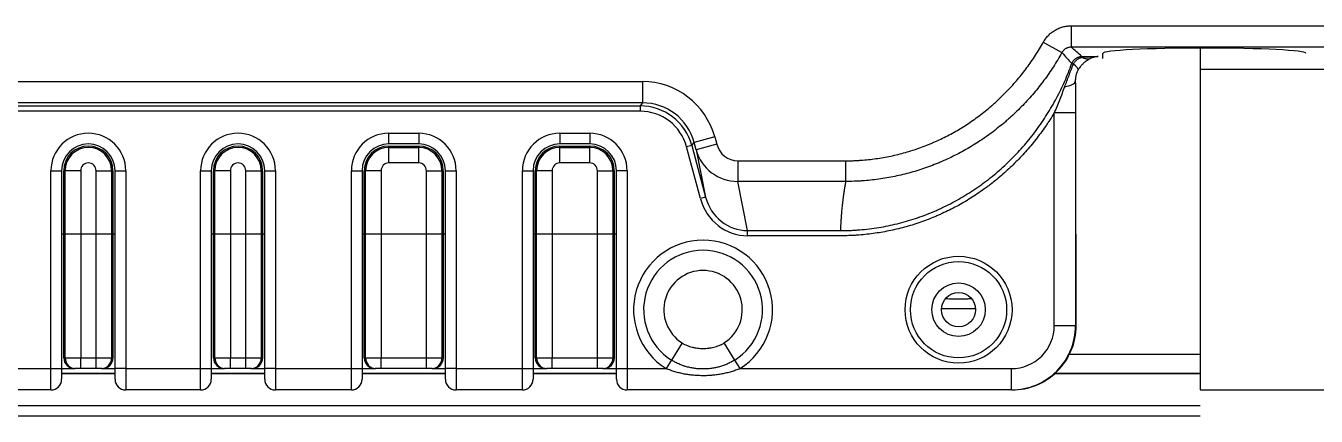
# Model space of a CAD drawing. Header units: millimetres. Extents: x -36 to 4467, y 2 to 3322.
# Drawn here: x 231.3 to 352, y 1399.9 to 1436.4 of the extents above; entities that cross this region are included whole.
import ezdxf

# ---------------------------------------------------------------- set-up
doc = ezdxf.new("R2010")
doc.units = ezdxf.units.MM

msp = doc.modelspace()

# ---------------------------------------------------------------- linework, layer by layer
for p, q in [((329.11, 1436.41), (329.11, 1434.41)), ((329.11, 1436.41), (354.03, 1436.41)), ((326.5, 1434.87), (328.24, 1433.9)), ((354.03, 1434.41), (329.11, 1434.41)), ((341.17, 1434.32), (341.17, 1432.36)), ((332.07, 1433.36), (332.07, 1433.83)), ((341.17, 1432.36), (341.17, 1402.36)), ((341.17, 1432.36), (347.17, 1432.36)), ((347.17, 1432.36), (353.17, 1432.36)), ((218.14, 1431.2), (289, 1431.2)), ((289, 1431.2), (289, 1429.21)), ((289, 1429.21), (218.14, 1429.21)), ((289, 1429.21), (288.78, 1428.92)), ((218.36, 1428.92), (288.78, 1428.92)), ((288.78, 1428.42), (218.36, 1428.42)), ((288.78, 1428.92), (288.78, 1428.42)), ((329.51, 1428.26), (327.52, 1428.26)), ((327.52, 1408.36), (327.52, 1428.26)), ((329.51, 1428.26), (329.51, 1408.36)), ((265.27, 1425.36), (265.27, 1426.36)), ((265.27, 1426.36), (268.07, 1426.36)), ((268.07, 1426.36), (268.07, 1425.36)), ((281.27, 1426.36), (281.27, 1425.36)), ((281.27, 1426.36), (284.07, 1426.36)), ((284.07, 1426.36), (284.07, 1425.36)), ((295.77, 1426.02), (293.83, 1425.5)), ((295.77, 1426.02), (295.95, 1425.33)), ((268.07, 1425.36), (265.27, 1425.36)), ((265.27, 1425.16), (268.07, 1425.16)), ((265.27, 1425.02), (265.27, 1425.16)), ((265.27, 1425.02), (268.07, 1425.02)), ((265.27, 1423.58), (265.27, 1425.02)), ((268.07, 1425.16), (268.07, 1425.02)), ((268.07, 1423.58), (268.07, 1425.02)), ((284.07, 1425.36), (281.27, 1425.36)), ((281.27, 1425.16), (284.07, 1425.16)), ((281.27, 1425.02), (281.27, 1425.16)), ((281.27, 1425.02), (284.07, 1425.02)), ((281.27, 1423.58), (281.27, 1425.02)), ((284.07, 1425.16), (284.07, 1425.02)), ((284.07, 1423.58), (284.07, 1425.02)), ((293.61, 1425.21), (293.13, 1425.08)), ((294.42, 1420.25), (293.13, 1425.08)), ((293.61, 1425.21), (293.83, 1425.5)), ((293.61, 1425.21), (294.91, 1420.38)), ((294.02, 1424.81), (293.83, 1425.5)), ((295.95, 1425.33), (294.02, 1424.81)), ((294.02, 1424.81), (294.91, 1420.38)), ((268.07, 1423.58), (265.27, 1423.58)), ((284.07, 1423.58), (281.27, 1423.58)), ((297.91, 1423.78), (297.91, 1421.85)), ((297.91, 1423.78), (308.01, 1423.78)), ((308.01, 1423.78), (308.01, 1421.85)), ((233.67, 1422.86), (234.67, 1422.86)), ((233.67, 1404.36), (233.67, 1422.86)), ((234.67, 1422.86), (234.67, 1404.36)), ((234.87, 1405.36), (234.87, 1422.86)), ((234.87, 1422.86), (235, 1422.86)), ((235, 1405.36), (235, 1422.86)), ((236.45, 1422.86), (235, 1422.86)), ((236.45, 1422.86), (236.45, 1405.36)), ((237.89, 1422.86), (239.34, 1422.86)), ((237.89, 1405.36), (237.89, 1422.86)), ((239.34, 1422.86), (239.47, 1422.86)), ((239.34, 1422.86), (239.34, 1405.36)), ((239.47, 1422.86), (239.47, 1405.36)), ((239.67, 1404.36), (239.67, 1422.86)), ((239.67, 1422.86), (240.67, 1422.86)), ((240.67, 1422.86), (240.67, 1404.36)), ((247.67, 1422.86), (248.67, 1422.86)), ((247.67, 1404.36), (247.67, 1422.86)), ((248.67, 1422.86), (248.67, 1404.36)), ((248.87, 1422.86), (249, 1422.86)), ((248.87, 1405.36), (248.87, 1422.86)), ((249, 1405.36), (249, 1422.86)), ((250.45, 1422.86), (249, 1422.86)), ((250.45, 1422.86), (250.45, 1405.36)), ((251.89, 1422.86), (253.34, 1422.86)), ((251.89, 1405.36), (251.89, 1422.86)), ((253.34, 1422.86), (253.47, 1422.86)), ((253.34, 1422.86), (253.34, 1405.36)), ((253.47, 1422.86), (253.47, 1405.36)), ((253.67, 1404.36), (253.67, 1422.86)), ((253.67, 1422.86), (254.67, 1422.86)), ((254.67, 1422.86), (254.67, 1404.36)), ((261.77, 1422.86), (262.77, 1422.86)), ((261.77, 1404.36), (261.77, 1422.86)), ((262.77, 1422.86), (262.77, 1404.36)), ((262.97, 1405.36), (262.97, 1422.86)), ((262.97, 1422.86), (263.1, 1422.86)), ((263.1, 1405.36), (263.1, 1422.86)), ((264.55, 1422.86), (263.1, 1422.86)), ((264.55, 1422.86), (264.55, 1405.36)), ((268.79, 1405.36), (268.79, 1422.86)), ((268.79, 1422.86), (270.24, 1422.86)), ((270.37, 1422.86), (270.24, 1422.86)), ((270.24, 1422.86), (270.24, 1405.36)), ((270.37, 1422.86), (270.37, 1405.36)), ((270.57, 1404.36), (270.57, 1422.86)), ((270.57, 1422.86), (271.57, 1422.86)), ((271.57, 1422.86), (271.57, 1404.36)), ((277.77, 1422.86), (278.77, 1422.86)), ((277.77, 1404.36), (277.77, 1422.86)), ((278.77, 1422.86), (278.77, 1404.36)), ((278.97, 1422.86), (279.1, 1422.86)), ((278.97, 1405.36), (278.97, 1422.86)), ((279.1, 1405.36), (279.1, 1422.86)), ((280.55, 1422.86), (279.1, 1422.86)), ((280.55, 1422.86), (280.55, 1405.36)), ((284.79, 1422.86), (286.24, 1422.86)), ((284.79, 1405.36), (284.79, 1422.86)), ((286.37, 1422.86), (286.24, 1422.86)), ((286.24, 1422.86), (286.24, 1405.36)), ((286.37, 1422.86), (286.37, 1405.36)), ((286.57, 1404.36), (286.57, 1422.86)), ((287.57, 1422.86), (286.57, 1422.86)), ((287.57, 1422.86), (287.57, 1404.36)), ((298.83, 1417.26), (297.91, 1421.85)), ((308.01, 1421.85), (297.91, 1421.85)), ((294.91, 1420.38), (294.42, 1420.25)), ((298.83, 1416.78), (298.83, 1417.26)), ((298.83, 1417.26), (307.56, 1417.26)), ((239.67, 1416.91), (234.67, 1416.91)), ((253.67, 1416.91), (248.67, 1416.91)), ((270.57, 1416.91), (262.77, 1416.91)), ((286.57, 1416.91), (278.77, 1416.91)), ((307.56, 1416.78), (298.83, 1416.78)), ((329.57, 1408.36), (329.57, 1416.91)), ((320.17, 1409.93), (316.97, 1409.93)), ((329.51, 1408.36), (327.52, 1408.36)), ((329.57, 1408.36), (329.51, 1408.36)), ((292.72, 1406.75), (291.71, 1405.15)), ((297.63, 1405.15), (296.63, 1406.75)), ((234.87, 1405.36), (235, 1405.36)), ((235, 1405.36), (236.45, 1405.36)), ((236.45, 1404.36), (236.45, 1405.36)), ((236.45, 1405.36), (237.89, 1405.36)), ((237.89, 1404.36), (237.89, 1405.36)), ((237.89, 1405.36), (239.34, 1405.36)), ((239.34, 1405.36), (239.47, 1405.36)), ((248.87, 1405.36), (249, 1405.36)), ((249, 1405.36), (250.45, 1405.36)), ((250.45, 1404.36), (250.45, 1405.36)), ((250.45, 1405.36), (251.89, 1405.36)), ((251.89, 1405.36), (253.34, 1405.36)), ((251.89, 1404.36), (251.89, 1405.36)), ((253.34, 1405.36), (253.47, 1405.36)), ((262.97, 1405.36), (263.1, 1405.36)), ((263.1, 1405.36), (264.55, 1405.36)), ((264.55, 1404.36), (264.55, 1405.36)), ((264.55, 1405.36), (268.79, 1405.36)), ((268.79, 1404.36), (268.79, 1405.36)), ((268.79, 1405.36), (270.24, 1405.36)), ((270.24, 1405.36), (270.37, 1405.36)), ((278.97, 1405.36), (279.1, 1405.36)), ((279.1, 1405.36), (280.55, 1405.36)), ((280.55, 1405.36), (284.79, 1405.36)), ((280.55, 1404.36), (280.55, 1405.36)), ((284.79, 1404.36), (284.79, 1405.36)), ((284.79, 1405.36), (286.24, 1405.36)), ((286.24, 1405.36), (286.37, 1405.36)), ((298.14, 1404.36), (297.63, 1405.15)), ((328.95, 1405.71), (341.17, 1405.71)), ((226.67, 1404.36), (233.67, 1404.36)), ((233.67, 1404.36), (234.67, 1404.36)), ((233.67, 1402.36), (233.67, 1404.36)), ((234.67, 1404.36), (235.91, 1404.36)), ((234.67, 1404.36), (234.67, 1403.36)), ((239.68, 1403.91), (234.68, 1403.91)), ((234.68, 1403.91), (239.68, 1403.91)), ((235.97, 1404.36), (235.91, 1404.36)), ((236.45, 1404.36), (235.97, 1404.36)), ((237.89, 1404.36), (236.45, 1404.36)), ((238.38, 1404.36), (237.89, 1404.36)), ((238.44, 1404.36), (238.38, 1404.36)), ((238.44, 1404.36), (239.67, 1404.36)), ((239.67, 1403.36), (239.67, 1404.36)), ((240.67, 1404.36), (239.67, 1404.36)), ((240.67, 1404.36), (240.67, 1402.36)), ((240.67, 1404.36), (247.67, 1404.36)), ((247.67, 1404.36), (248.67, 1404.36)), ((247.67, 1402.36), (247.67, 1404.36)), ((248.67, 1404.36), (249.91, 1404.36)), ((248.67, 1404.36), (248.67, 1403.36)), ((248.67, 1403.91), (253.68, 1403.91)), ((253.68, 1403.91), (248.68, 1403.91)), ((249.97, 1404.36), (249.91, 1404.36)), ((250.45, 1404.36), (249.97, 1404.36)), ((251.89, 1404.36), (250.45, 1404.36)), ((252.38, 1404.36), (251.89, 1404.36)), ((252.44, 1404.36), (252.38, 1404.36)), ((252.44, 1404.36), (253.67, 1404.36)), ((253.67, 1403.36), (253.67, 1404.36)), ((254.67, 1404.36), (253.67, 1404.36)), ((254.67, 1404.36), (254.67, 1402.36)), ((254.67, 1404.36), (261.77, 1404.36)), ((261.77, 1404.36), (262.77, 1404.36)), ((261.77, 1402.36), (261.77, 1404.36)), ((262.77, 1404.36), (264.01, 1404.36)), ((262.77, 1404.36), (262.77, 1403.36)), ((270.57, 1403.91), (262.78, 1403.91)), ((262.78, 1403.91), (270.57, 1403.91)), ((264.07, 1404.36), (264.01, 1404.36)), ((264.55, 1404.36), (264.07, 1404.36)), ((268.79, 1404.36), (264.55, 1404.36)), ((269.28, 1404.36), (268.79, 1404.36)), ((269.34, 1404.36), (269.28, 1404.36)), ((269.34, 1404.36), (270.57, 1404.36)), ((270.57, 1403.36), (270.57, 1404.36)), ((271.57, 1404.36), (270.57, 1404.36)), ((271.57, 1404.36), (271.57, 1402.36)), ((271.57, 1404.36), (277.77, 1404.36)), ((277.77, 1404.36), (278.77, 1404.36)), ((277.77, 1402.36), (277.77, 1404.36)), ((278.77, 1404.36), (280.01, 1404.36)), ((278.77, 1404.36), (278.77, 1403.36)), ((286.57, 1403.91), (278.77, 1403.91)), ((278.77, 1403.91), (286.57, 1403.91)), ((280.07, 1404.36), (280.01, 1404.36)), ((280.55, 1404.36), (280.07, 1404.36)), ((284.79, 1404.36), (280.55, 1404.36)), ((285.28, 1404.36), (284.79, 1404.36)), ((285.34, 1404.36), (285.28, 1404.36)), ((285.34, 1404.36), (286.57, 1404.36)), ((286.57, 1403.36), (286.57, 1404.36)), ((286.57, 1404.36), (287.57, 1404.36)), ((287.57, 1404.36), (287.57, 1402.36)), ((287.57, 1404.36), (291.21, 1404.36)), ((298.14, 1404.36), (323.51, 1404.36)), ((323.51, 1402.36), (323.51, 1404.36)), ((341.16, 1403.91), (327.59, 1403.91)), ((327.59, 1403.91), (341.16, 1403.91)), ((233.67, 1402.36), (226.67, 1402.36)), ((247.67, 1402.36), (240.67, 1402.36)), ((261.77, 1402.36), (254.67, 1402.36)), ((277.77, 1402.36), (271.57, 1402.36)), ((323.51, 1402.36), (287.57, 1402.36)), ((323.51, 1402.36), (323.56, 1402.36)), ((341.17, 1402.36), (347.17, 1402.36)), ((347.17, 1402.36), (353.17, 1402.36)), ((-9.43, 1400.91), (341.16, 1400.91)), ((341.16, 1399.91), (-9.43, 1399.91))]:
    msp.add_line(p, q)
for radius in [5, 4.5, 2.5, 1.6]:
    msp.add_circle((318.57, 1409.86), radius)
for centre, radius, start, end in [((237.17, 1422.86), 3.5, 0, 180), ((251.17, 1422.86), 3.5, 0, 180), ((265.27, 1422.86), 3.5, 90, 180), ((268.07, 1422.86), 3.5, 0, 90), ((281.27, 1422.86), 3.5, 90, 180), ((284.07, 1422.86), 3.5, 0, 90), ((237.17, 1422.86), 2.5, 0, 180), ((237.17, 1422.86), 2.3, 0, 180), ((237.17, 1422.86), 2.17, 0, 180), ((251.17, 1422.86), 2.5, 0, 180), ((251.17, 1422.86), 2.3, 0, 180), ((251.17, 1422.86), 2.17, 0, 180), ((265.27, 1422.86), 2.5, 90, 180), ((265.27, 1422.86), 2.3, 90, 180), ((265.27, 1422.86), 2.17, 90, 180), ((268.07, 1422.86), 2.5, 0, 90), ((268.07, 1422.86), 2.3, 0, 90), ((268.07, 1422.86), 2.17, 0, 90), ((281.27, 1422.86), 2.5, 90, 180), ((281.27, 1422.86), 2.3, 90, 180), ((281.27, 1422.86), 2.17, 90, 180), ((284.07, 1422.86), 2.5, 0, 90), ((284.07, 1422.86), 2.3, 0, 90), ((284.07, 1422.86), 2.17, 0, 90), ((237.17, 1422.86), 0.72, 0, 180), ((251.17, 1422.86), 0.72, 0, 180), ((265.27, 1422.86), 0.72, 90, 180), ((268.07, 1422.86), 0.72, 0, 90), ((281.27, 1422.86), 0.72, 90, 180), ((284.07, 1422.86), 0.72, 0, 90), ((294.67, 1409.86), 6.5, 302.2042, 237.7958), ((294.67, 1409.86), 5.56, 302.2042, 237.7958), ((294.67, 1409.86), 3.67, 302.2044, 237.7958), ((233.67, 1403.36), 1, 270, 0), ((240.67, 1403.36), 1, 180, 270), ((247.67, 1403.36), 1, 270, 0), ((254.67, 1403.36), 1, 180, 270), ((261.77, 1403.36), 1, 270, 0), ((271.57, 1403.36), 1, 180, 270), ((277.77, 1403.36), 1, 270, 0), ((287.57, 1403.36), 1, 180, 270)]:
    msp.add_arc(centre, radius, start, end)
for centre, major_axis, ratio, start_param, end_param in [((341.57, 1433.83), (-9.5, 0), 0.052408, 3.141593, 6.283185), ((328.03, 1433.29), (1.73, -1), 0.164153, 0.07224, 0.834639), ((330.1, 1433.04), (0, -0.5), 0.000002, 2.58536, 3.089233), ((289, 1424.2), (4.26, 5.55), 0.999758, 5.628804, 6.937567), ((327.49, 1431.19), (2, 0.03), 0.283131, 5.240147, 6.228589), ((289, 1424.2), (3.05, 3.97), 0.999565, 5.628804, 6.937567), ((288.78, 1423.92), (3.04, 3.97), 0.999806, 5.628804, 6.937567), ((288.78, 1423.92), (2.74, 3.57), 0.999758, 5.628804, 6.937567), ((297.88, 1425.86), (-0.79, 3.92), 0.999352, 1.637049, 2.950536), ((297.88, 1425.86), (0.41, -2.03), 0.964628, 4.778641, 6.092129), ((298.77, 1421.43), (0.92, -4.57), 0.964628, 4.778641, 6.092129), ((298.77, 1421.43), (-0.82, 4.1), 0.956321, 1.637049, 2.950536), ((323.51, 1408.36), (-6, 0), 0.999542, 1.570796, 3.141593), ((323.51, 1408.36), (-4.01, 0), 0.99863, 1.570796, 3.141593), ((323.56, 1408.36), (-6.01, 0), 0.99863, 1.570796, 3.141593), ((235.91, 1405.36), (-1.04, 0), 0.965926, 0, 1.570796), ((235.97, 1405.36), (0, -1), 0.965926, 4.712389, 6.283185), ((238.38, 1405.36), (0, -1), 0.965926, 0, 1.570796), ((238.44, 1405.36), (-1.04, 0), 0.965926, 1.570796, 3.141593), ((249.91, 1405.36), (-1.04, 0), 0.965926, 0, 1.570796), ((249.97, 1405.36), (0, -1), 0.965926, 4.712389, 6.283185), ((252.38, 1405.36), (0, -1), 0.965926, 0, 1.570796), ((252.44, 1405.36), (-1.04, 0), 0.965926, 1.570796, 3.141593), ((264.01, 1405.36), (-1.04, 0), 0.965926, 0, 1.570796), ((264.07, 1405.36), (0, -1), 0.965926, 4.712389, 6.283185), ((269.28, 1405.36), (0, -1), 0.965926, 0, 1.570796), ((269.34, 1405.36), (-1.04, 0), 0.965926, 1.570796, 3.141593), ((280.01, 1405.36), (-1.04, 0), 0.965926, 0, 1.570796), ((280.07, 1405.36), (0, -1), 0.965926, 4.712389, 6.283185), ((285.28, 1405.36), (0, -1), 0.965926, 0, 1.570796), ((285.34, 1405.36), (-1.04, 0), 0.965926, 1.570796, 3.141593), ((291.21, 1404.36), (-0.533, -0.846), 0.000002, 3.482927, 4.71239)]:
    msp.add_ellipse(centre, major_axis=major_axis, ratio=ratio, start_param=start_param, end_param=end_param)
for points, knots in [([(326.5, 1434.87), (326.51, 1434.9), (326.53, 1434.93), (326.57, 1434.99), (326.58, 1435.02), (326.64, 1435.1), (326.68, 1435.15), (326.79, 1435.31), (326.88, 1435.41), (327.02, 1435.55), (327.07, 1435.6), (327.14, 1435.67), (327.16, 1435.69), (327.22, 1435.73), (327.24, 1435.75), (327.37, 1435.85), (327.48, 1435.93), (327.65, 1436.03), (327.71, 1436.06), (327.83, 1436.12), (327.89, 1436.15), (328.08, 1436.22), (328.2, 1436.27), (328.45, 1436.34), (328.58, 1436.36), (328.75, 1436.38), (328.78, 1436.39), (328.85, 1436.39), (328.95, 1436.4), (329.05, 1436.41), (329.11, 1436.41)], [0, 0, 0, 0, 0.03125, 0.03125, 0.0625, 0.0625, 0.125, 0.125, 0.25, 0.25, 0.3125, 0.3125, 0.34375, 0.34375, 0.375, 0.375, 0.5, 0.5, 0.5625, 0.5625, 0.625, 0.625, 0.75, 0.75, 0.875, 0.875, 0.90625, 0.90625, 0.9375, 1, 1, 1, 1]), ([(308.01, 1423.78), (308.25, 1423.78), (308.49, 1423.79), (308.84, 1423.8), (308.96, 1423.81), (309.2, 1423.82), (309.32, 1423.83), (309.91, 1423.87), (310.38, 1423.92), (311.31, 1424.05), (312.23, 1424.21), (313.6, 1424.55), (314.49, 1424.83), (315.16, 1425.07), (315.38, 1425.16), (315.65, 1425.26), (315.71, 1425.29), (315.82, 1425.33), (315.87, 1425.35), (316.04, 1425.42), (316.15, 1425.47), (316.69, 1425.71), (317.12, 1425.91), (317.95, 1426.34), (318.77, 1426.8), (319.95, 1427.57), (320.7, 1428.14), (321.25, 1428.58), (321.52, 1428.81), (321.79, 1429.04), (321.97, 1429.2), (322.06, 1429.28), (322.49, 1429.68), (322.83, 1430.01), (323.48, 1430.69), (324.11, 1431.39), (324.98, 1432.49), (325.78, 1433.65), (326.27, 1434.46), (326.5, 1434.87)], [0, 0, 0, 0, 0.03125, 0.03125, 0.046875, 0.046875, 0.0625, 0.0625, 0.125, 0.125, 0.1875, 0.25, 0.3125, 0.3125, 0.34375, 0.34375, 0.351563, 0.351563, 0.359375, 0.359375, 0.375, 0.375, 0.4375, 0.4375, 0.5, 0.5625, 0.625, 0.625, 0.65625, 0.671875, 0.671875, 0.6875, 0.6875, 0.75, 0.75, 0.8125, 0.875, 0.9375, 1, 1, 1, 1]), ([(329.11, 1434.41), (329.09, 1434.41), (329.07, 1434.41), (329.03, 1434.41), (329, 1434.4), (328.94, 1434.4), (328.85, 1434.38), (328.77, 1434.35), (328.71, 1434.33), (328.69, 1434.32), (328.65, 1434.3), (328.63, 1434.29), (328.57, 1434.25), (328.53, 1434.23), (328.48, 1434.19), (328.46, 1434.17), (328.43, 1434.14), (328.41, 1434.13), (328.37, 1434.08), (328.34, 1434.05), (328.3, 1433.99), (328.28, 1433.98), (328.26, 1433.94), (328.25, 1433.92), (328.24, 1433.9)], [0, 0, 0, 0, 0.0625, 0.0625, 0.125, 0.125, 0.25, 0.375, 0.375, 0.4375, 0.4375, 0.5, 0.5, 0.625, 0.625, 0.6875, 0.6875, 0.75, 0.75, 0.875, 0.875, 0.9375, 0.9375, 1, 1, 1, 1]), ([(307.56, 1417.26), (307.85, 1417.26), (308.15, 1417.27), (308.6, 1417.28), (308.75, 1417.29), (308.97, 1417.31), (309.05, 1417.31), (309.19, 1417.32), (309.86, 1417.37), (310.52, 1417.45), (311.69, 1417.64), (312.84, 1417.88), (313.97, 1418.2), (315.09, 1418.58), (315.64, 1418.78), (316.33, 1419.07), (316.47, 1419.13), (316.74, 1419.25), (317.14, 1419.44), (317.54, 1419.64), (318.33, 1420.04), (318.85, 1420.34), (319.61, 1420.81), (319.85, 1420.97), (320.22, 1421.22), (320.35, 1421.3), (320.59, 1421.47), (320.71, 1421.56), (321.31, 1422), (321.78, 1422.37), (322.67, 1423.14), (323.11, 1423.54), (323.94, 1424.37), (324.74, 1425.23), (325.48, 1426.15), (326.01, 1426.87), (326.18, 1427.11), (326.51, 1427.6), (326.68, 1427.85), (327.15, 1428.61), (327.45, 1429.12), (328.01, 1430.16), (328.52, 1431.22), (328.96, 1432.32), (329.16, 1432.88)], [0, 0, 0, 0, 0.03125, 0.03125, 0.046875, 0.046875, 0.054687, 0.054687, 0.0625, 0.125, 0.125, 0.1875, 0.25, 0.25, 0.3125, 0.3125, 0.328125, 0.328125, 0.34375, 0.375, 0.375, 0.4375, 0.4375, 0.46875, 0.46875, 0.484375, 0.484375, 0.5, 0.5, 0.5625, 0.5625, 0.625, 0.625, 0.6875, 0.75, 0.75, 0.78125, 0.78125, 0.8125, 0.8125, 0.875, 0.875, 0.9375, 1, 1, 1, 1]), ([(328.24, 1433.9), (327.98, 1433.45), (327.72, 1433.01), (327.16, 1432.14), (326.57, 1431.3), (325.62, 1430.1), (324.93, 1429.34), (324.22, 1428.6), (323.85, 1428.24), (323.37, 1427.8), (323.27, 1427.72), (323.08, 1427.55), (322.79, 1427.29), (322.49, 1427.05), (321.88, 1426.56), (321.06, 1425.95), (319.77, 1425.12), (318.87, 1424.62), (317.96, 1424.15), (317.5, 1423.93), (316.9, 1423.67), (316.78, 1423.62), (316.54, 1423.52), (316.42, 1423.47), (316.06, 1423.33), (315.82, 1423.24), (315.09, 1422.98), (314.11, 1422.67), (312.62, 1422.31), (311.61, 1422.13), (310.59, 1421.99), (310.08, 1421.94), (309.44, 1421.9), (309.31, 1421.89), (309.05, 1421.88), (308.92, 1421.87), (308.53, 1421.86), (308.27, 1421.85), (308.01, 1421.85)], [0, 0, 0, 0, 0.0625, 0.0625, 0.125, 0.1875, 0.25, 0.25, 0.3125, 0.3125, 0.328125, 0.328125, 0.34375, 0.375, 0.375, 0.4375, 0.5, 0.5625, 0.5625, 0.625, 0.625, 0.640625, 0.640625, 0.65625, 0.65625, 0.6875, 0.6875, 0.75, 0.8125, 0.875, 0.875, 0.9375, 0.9375, 0.953125, 0.953125, 0.96875, 0.96875, 1, 1, 1, 1]), ([(328.51, 1430.72), (328.57, 1430.89), (328.64, 1431.07), (328.77, 1431.42), (328.84, 1431.6), (328.97, 1431.95), (329.04, 1432.12), (329.17, 1432.47), (329.24, 1432.65), (329.31, 1432.82)], [0, 0, 0, 0, 0.25, 0.25, 0.5, 0.5, 0.75, 0.75, 1, 1, 1, 1]), ([(329.16, 1432.88), (329.17, 1432.89), (329.17, 1432.9), (329.18, 1432.92), (329.19, 1432.94), (329.2, 1432.97), (329.21, 1432.99), (329.25, 1433.06), (329.28, 1433.1), (329.32, 1433.16), (329.34, 1433.18), (329.37, 1433.22), (329.39, 1433.24), (329.45, 1433.29), (329.49, 1433.33), (329.57, 1433.38), (329.61, 1433.41), (329.68, 1433.44), (329.71, 1433.46), (329.75, 1433.47), (329.78, 1433.48), (329.83, 1433.5), (329.85, 1433.51), (329.9, 1433.52), (329.93, 1433.52), (330, 1433.53), (330.05, 1433.54), (330.1, 1433.54)], [0, 0, 0, 0, 0.03125, 0.03125, 0.0625, 0.0625, 0.125, 0.125, 0.25, 0.25, 0.3125, 0.3125, 0.375, 0.375, 0.5, 0.5, 0.625, 0.625, 0.6875, 0.6875, 0.75, 0.75, 0.8125, 0.8125, 0.875, 0.875, 1, 1, 1, 1]), ([(329.16, 1432.88), (329.17, 1432.88), (329.18, 1432.87), (329.23, 1432.85), (329.27, 1432.84), (329.31, 1432.82)], [0, 0, 0, 0, 0.5, 0.5, 1, 1, 1, 1]), ([(329.31, 1432.82), (329.31, 1432.82), (329.31, 1432.82), (329.31, 1432.83), (329.31, 1432.83), (329.32, 1432.83), (329.32, 1432.84), (329.32, 1432.85), (329.33, 1432.86), (329.34, 1432.87), (329.35, 1432.9), (329.39, 1432.96), (329.42, 1433.01), (329.48, 1433.08), (329.51, 1433.12), (329.56, 1433.16), (329.57, 1433.18), (329.61, 1433.21), (329.62, 1433.22), (329.67, 1433.26), (329.71, 1433.29), (329.77, 1433.32), (329.78, 1433.33), (329.82, 1433.35), (329.84, 1433.37), (329.9, 1433.39), (329.94, 1433.41), (330, 1433.43), (330.02, 1433.44), (330.05, 1433.45), (330.07, 1433.45), (330.09, 1433.46), (330.09, 1433.46), (330.1, 1433.46), (330.1, 1433.46), (330.1, 1433.46), (330.1, 1433.46), (330.1, 1433.46), (330.1, 1433.46), (330.1, 1433.46)], [0, 0, 0, 0, 0.001953, 0.001953, 0.003906, 0.007812, 0.015625, 0.03125, 0.03125, 0.0625, 0.0625, 0.125, 0.25, 0.25, 0.375, 0.375, 0.4375, 0.4375, 0.5, 0.5, 0.625, 0.625, 0.6875, 0.6875, 0.75, 0.75, 0.875, 0.875, 0.9375, 0.9375, 0.96875, 0.984375, 0.992187, 0.996094, 0.998047, 0.999023, 0.999512, 0.999512, 1, 1, 1, 1]), ([(330.85, 1433.31), (330.81, 1433.29), (330.77, 1433.27), (330.71, 1433.23), (330.68, 1433.22), (330.64, 1433.19), (330.61, 1433.18), (330.54, 1433.13), (330.49, 1433.1), (330.42, 1433.04), (330.4, 1433.02), (330.34, 1432.98), (330.32, 1432.96), (330.27, 1432.92), (330.24, 1432.89), (330.19, 1432.85), (330.17, 1432.82), (330.13, 1432.79), (330.12, 1432.77), (330.1, 1432.75), (330.09, 1432.74), (330.05, 1432.7), (330.03, 1432.67), (329.96, 1432.59), (329.92, 1432.54), (329.87, 1432.47), (329.86, 1432.45), (329.84, 1432.42), (329.83, 1432.41), (329.8, 1432.36), (329.78, 1432.34), (329.77, 1432.31)], [0, 0, 0, 0, 0.125, 0.125, 0.1875, 0.1875, 0.25, 0.25, 0.375, 0.375, 0.4375, 0.4375, 0.5, 0.5, 0.5625, 0.5625, 0.625, 0.625, 0.65625, 0.65625, 0.6875, 0.6875, 0.75, 0.75, 0.875, 0.875, 0.90625, 0.90625, 0.9375, 0.9375, 1, 1, 1, 1]), ([(330.1, 1433.46), (330.36, 1433.49), (330.61, 1433.5), (331, 1433.52), (331.13, 1433.53), (331.32, 1433.53), (331.38, 1433.53), (331.48, 1433.54), (331.51, 1433.54), (331.57, 1433.54), (331.61, 1433.54), (331.64, 1433.54)], [0, 0, 0, 0, 0.5, 0.5, 0.75, 0.75, 0.875, 0.875, 0.9375, 0.9375, 1, 1, 1, 1]), ([(330.1, 1433.54), (330.36, 1433.54), (330.62, 1433.54), (331, 1433.54), (331.13, 1433.54), (331.32, 1433.54), (331.38, 1433.54), (331.48, 1433.54), (331.53, 1433.54), (331.58, 1433.54), (331.6, 1433.54), (331.61, 1433.54), (331.61, 1433.54), (331.62, 1433.54), (331.63, 1433.54), (331.64, 1433.54)], [0, 0, 0, 0, 0.5, 0.5, 0.75, 0.75, 0.875, 0.875, 0.9375, 0.96875, 0.976563, 0.976563, 0.984375, 0.984375, 1, 1, 1, 1]), ([(330.85, 1433.31), (330.8, 1433.3), (330.74, 1433.29), (330.62, 1433.28), (330.56, 1433.29), (330.43, 1433.32), (330.37, 1433.33), (330.24, 1433.39), (330.17, 1433.42), (330.1, 1433.46)], [0, 0, 0, 0, 0.25, 0.25, 0.5, 0.5, 0.75, 0.75, 1, 1, 1, 1]), ([(331.64, 1433.54), (331.57, 1433.53), (331.45, 1433.52), (331.28, 1433.48), (331.13, 1433.43), (330.98, 1433.37), (330.89, 1433.33), (330.85, 1433.31)], [0, 0, 0, 0, 0.199955, 0.399966, 0.599977, 0.799989, 1, 1, 1, 1]), ([(329.77, 1432.31), (329.74, 1432.26), (329.72, 1432.22), (329.68, 1432.15), (329.67, 1432.12), (329.65, 1432.08), (329.64, 1432.06), (329.64, 1432.04), (329.61, 1431.98), (329.6, 1431.93), (329.58, 1431.87), (329.57, 1431.86), (329.57, 1431.83), (329.56, 1431.8), (329.55, 1431.76), (329.53, 1431.69), (329.52, 1431.64), (329.51, 1431.55), (329.5, 1431.5), (329.5, 1431.44), (329.5, 1431.41), (329.49, 1431.37), (329.49, 1431.35), (329.49, 1431.28), (329.49, 1431.23), (329.49, 1431.19)], [0, 0, 0, 0, 0.125, 0.125, 0.1875, 0.21875, 0.21875, 0.25, 0.25, 0.375, 0.375, 0.40625, 0.40625, 0.4375, 0.5, 0.5, 0.625, 0.625, 0.75, 0.75, 0.8125, 0.8125, 0.875, 0.875, 1, 1, 1, 1]), ([(327.52, 1428.26), (327.61, 1428.46), (327.7, 1428.66), (327.87, 1429.07), (328.04, 1429.48), (328.2, 1429.89), (328.36, 1430.3), (328.44, 1430.51), (328.51, 1430.72)], [0, 0, 0, 0, 0.25, 0.25, 0.5, 0.75, 0.75, 1, 1, 1, 1]), ([(329.49, 1431.19), (329.49, 1431.07), (329.5, 1430.95), (329.5, 1430.71), (329.5, 1430.59), (329.5, 1430.23), (329.51, 1429.98), (329.51, 1429.49), (329.51, 1429.25), (329.51, 1428.76), (329.51, 1428.51), (329.51, 1428.26)], [0, 0, 0, 0, 0.125, 0.125, 0.25, 0.25, 0.5, 0.5, 0.75, 0.75, 1, 1, 1, 1]), ([(327.52, 1428.26), (327.39, 1428.05), (327.19, 1427.73), (326.95, 1427.36), (326.84, 1427.2), (326.77, 1427.1), (326.73, 1427.05), (326.41, 1426.58), (325.81, 1425.77), (324.85, 1424.62), (323.82, 1423.54), (323.09, 1422.86), (322.34, 1422.2), (321.86, 1421.8), (321.35, 1421.42), (321.15, 1421.27), (321.05, 1421.2), (320.74, 1420.98), (320.53, 1420.83), (319.91, 1420.41), (319.05, 1419.88), (318.17, 1419.4), (317.49, 1419.07), (317.15, 1418.91), (316.81, 1418.75), (316.58, 1418.65), (316.46, 1418.6), (315.88, 1418.36), (315.41, 1418.18), (314.46, 1417.85), (313.51, 1417.56), (312.05, 1417.21), (311.07, 1417.05), (310.08, 1416.91), (309.58, 1416.86), (308.95, 1416.82), (308.82, 1416.81), (308.57, 1416.8), (308.19, 1416.78), (307.81, 1416.78), (307.56, 1416.78)], [0, 0, 0, 0, 0.03125, 0.046875, 0.054687, 0.054687, 0.0625, 0.0625, 0.125, 0.1875, 0.25, 0.3125, 0.3125, 0.375, 0.390625, 0.390625, 0.40625, 0.40625, 0.4375, 0.4375, 0.5, 0.5625, 0.5625, 0.59375, 0.609375, 0.609375, 0.625, 0.625, 0.6875, 0.6875, 0.75, 0.8125, 0.875, 0.875, 0.9375, 0.9375, 0.953125, 0.953125, 0.96875, 1, 1, 1, 1]), ([(308.01, 1421.85), (308.01, 1421.83), (308, 1421.77), (307.98, 1421.69), (307.97, 1421.6), (307.95, 1421.52), (307.94, 1421.43), (307.92, 1421.34), (307.91, 1421.25), (307.89, 1421.16), (307.88, 1421.07), (307.86, 1420.97), (307.85, 1420.88), (307.83, 1420.78), (307.82, 1420.68), (307.8, 1420.58), (307.79, 1420.48), (307.78, 1420.38), (307.76, 1420.28), (307.75, 1420.17), (307.74, 1420.07), (307.72, 1419.96), (307.71, 1419.85), (307.7, 1419.74), (307.68, 1419.58), (307.66, 1419.37), (307.63, 1419.09), (307.61, 1418.78), (307.58, 1418.44), (307.56, 1418.09), (307.54, 1417.77), (307.53, 1417.53), (307.53, 1417.37), (307.53, 1417.29), (307.52, 1417.26)], [0, 0, 0, 0, 0.017786, 0.03587, 0.054253, 0.072934, 0.091913, 0.111191, 0.130768, 0.150642, 0.170815, 0.191286, 0.212055, 0.233123, 0.254489, 0.276153, 0.298115, 0.320375, 0.342933, 0.36579, 0.388944, 0.412397, 0.436148, 0.460196, 0.484543, 0.5394, 0.599995, 0.666326, 0.738395, 0.824162, 0.893204, 0.945523, 0.981121, 1, 1, 1, 1]), ([(319.79, 1410.87), (319.72, 1410.87), (319.66, 1410.87), (319.48, 1410.86), (319.36, 1410.86), (319.14, 1410.86), (319.02, 1410.86), (318.8, 1410.86), (318.57, 1410.86), (318.35, 1410.86), (318.12, 1410.86), (318.01, 1410.86), (317.78, 1410.86), (317.67, 1410.86), (317.5, 1410.87), (317.45, 1410.87), (317.38, 1410.87), (317.38, 1410.87), (317.37, 1410.87)], [0, 0, 0, 0, 0.083908, 0.083908, 0.223524, 0.223524, 0.36314, 0.36314, 0.502756, 0.642372, 0.642372, 0.781989, 0.781989, 0.921605, 0.921605, 0.991413, 0.991413, 1, 1, 1, 1]), ([(292.72, 1406.75), (292.79, 1406.7), (292.86, 1406.66), (293.02, 1406.58), (293.09, 1406.55), (293.25, 1406.49), (293.33, 1406.46), (293.49, 1406.4), (293.57, 1406.38), (293.7, 1406.35), (293.74, 1406.34), (293.82, 1406.32), (293.87, 1406.31), (293.99, 1406.29), (294.08, 1406.28), (294.33, 1406.25), (294.5, 1406.24), (294.84, 1406.24), (295.01, 1406.25), (295.22, 1406.27), (295.26, 1406.28), (295.35, 1406.29), (295.39, 1406.3), (295.52, 1406.32), (295.6, 1406.34), (295.77, 1406.38), (295.85, 1406.4), (296.01, 1406.46), (296.09, 1406.48), (296.21, 1406.53), (296.25, 1406.55), (296.33, 1406.58), (296.37, 1406.6), (296.48, 1406.66), (296.56, 1406.7), (296.63, 1406.75)], [0, 0, 0, 0, 0.0625, 0.0625, 0.125, 0.125, 0.1875, 0.1875, 0.25, 0.25, 0.28125, 0.28125, 0.3125, 0.3125, 0.375, 0.375, 0.5, 0.5, 0.625, 0.625, 0.65625, 0.65625, 0.6875, 0.6875, 0.75, 0.75, 0.8125, 0.8125, 0.875, 0.875, 0.90625, 0.90625, 0.9375, 0.9375, 1, 1, 1, 1]), ([(297.63, 1405.15), (297.52, 1405.08), (297.41, 1405.02), (297.24, 1404.93), (297.18, 1404.9), (297.06, 1404.84), (297, 1404.81), (296.82, 1404.73), (296.7, 1404.69), (296.46, 1404.6), (296.33, 1404.56), (296.09, 1404.49), (295.96, 1404.46), (295.71, 1404.41), (295.58, 1404.39), (295.39, 1404.36), (295.32, 1404.35), (295.19, 1404.34), (295.13, 1404.33), (294.93, 1404.32), (294.8, 1404.32), (294.54, 1404.32), (294.41, 1404.32), (294.15, 1404.34), (294.02, 1404.35), (293.77, 1404.39), (293.64, 1404.41), (293.39, 1404.46), (293.26, 1404.49), (293.07, 1404.54), (293.01, 1404.56), (292.92, 1404.59), (292.89, 1404.6), (292.82, 1404.62), (292.67, 1404.68), (292.52, 1404.74), (292.28, 1404.84), (292.16, 1404.9), (291.93, 1405.02), (291.82, 1405.08), (291.71, 1405.15)], [0, 0, 0, 0, 0.0625, 0.0625, 0.09375, 0.09375, 0.125, 0.125, 0.1875, 0.1875, 0.25, 0.25, 0.3125, 0.3125, 0.375, 0.375, 0.40625, 0.40625, 0.4375, 0.4375, 0.5, 0.5, 0.5625, 0.5625, 0.625, 0.625, 0.6875, 0.6875, 0.75, 0.75, 0.78125, 0.78125, 0.796875, 0.796875, 0.8125, 0.875, 0.875, 0.9375, 0.9375, 1, 1, 1, 1]), ([(298.14, 1404.36), (298, 1404.3), (297.86, 1404.24), (297.65, 1404.17), (297.58, 1404.15), (297.44, 1404.1), (297.37, 1404.08), (297.16, 1404.02), (297.01, 1403.98), (296.73, 1403.91), (296.58, 1403.88), (296.29, 1403.82), (296.15, 1403.8), (295.85, 1403.76), (295.71, 1403.74), (295.49, 1403.72), (295.41, 1403.72), (295.26, 1403.71), (295.19, 1403.7), (294.97, 1403.69), (294.82, 1403.69), (294.52, 1403.69), (294.23, 1403.7), (293.93, 1403.72), (293.64, 1403.74), (293.35, 1403.78), (293.05, 1403.82), (292.84, 1403.86), (292.76, 1403.88), (292.62, 1403.91), (292.55, 1403.93), (292.33, 1403.98), (292.19, 1404.02), (291.9, 1404.1), (291.76, 1404.15), (291.48, 1404.24), (291.35, 1404.3), (291.21, 1404.36)], [0, 0, 0, 0, 0.0625, 0.0625, 0.09375, 0.09375, 0.125, 0.125, 0.1875, 0.1875, 0.25, 0.25, 0.3125, 0.3125, 0.375, 0.375, 0.40625, 0.40625, 0.4375, 0.4375, 0.5, 0.5, 0.5625, 0.625, 0.625, 0.6875, 0.75, 0.75, 0.78125, 0.78125, 0.8125, 0.8125, 0.875, 0.875, 0.9375, 0.9375, 1, 1, 1, 1])]:
    msp.add_open_spline(points, degree=3, knots=knots)
for points in [[(330.1, 1433.54), (329.77, 1433.83), (329.44, 1434.12), (329.11, 1434.41)], [(328.24, 1433.9), (328.54, 1433.56), (328.85, 1433.22), (329.16, 1432.88)]]:
    msp.add_open_spline(points, degree=3)

doc.saveas('drawing.dxf')
